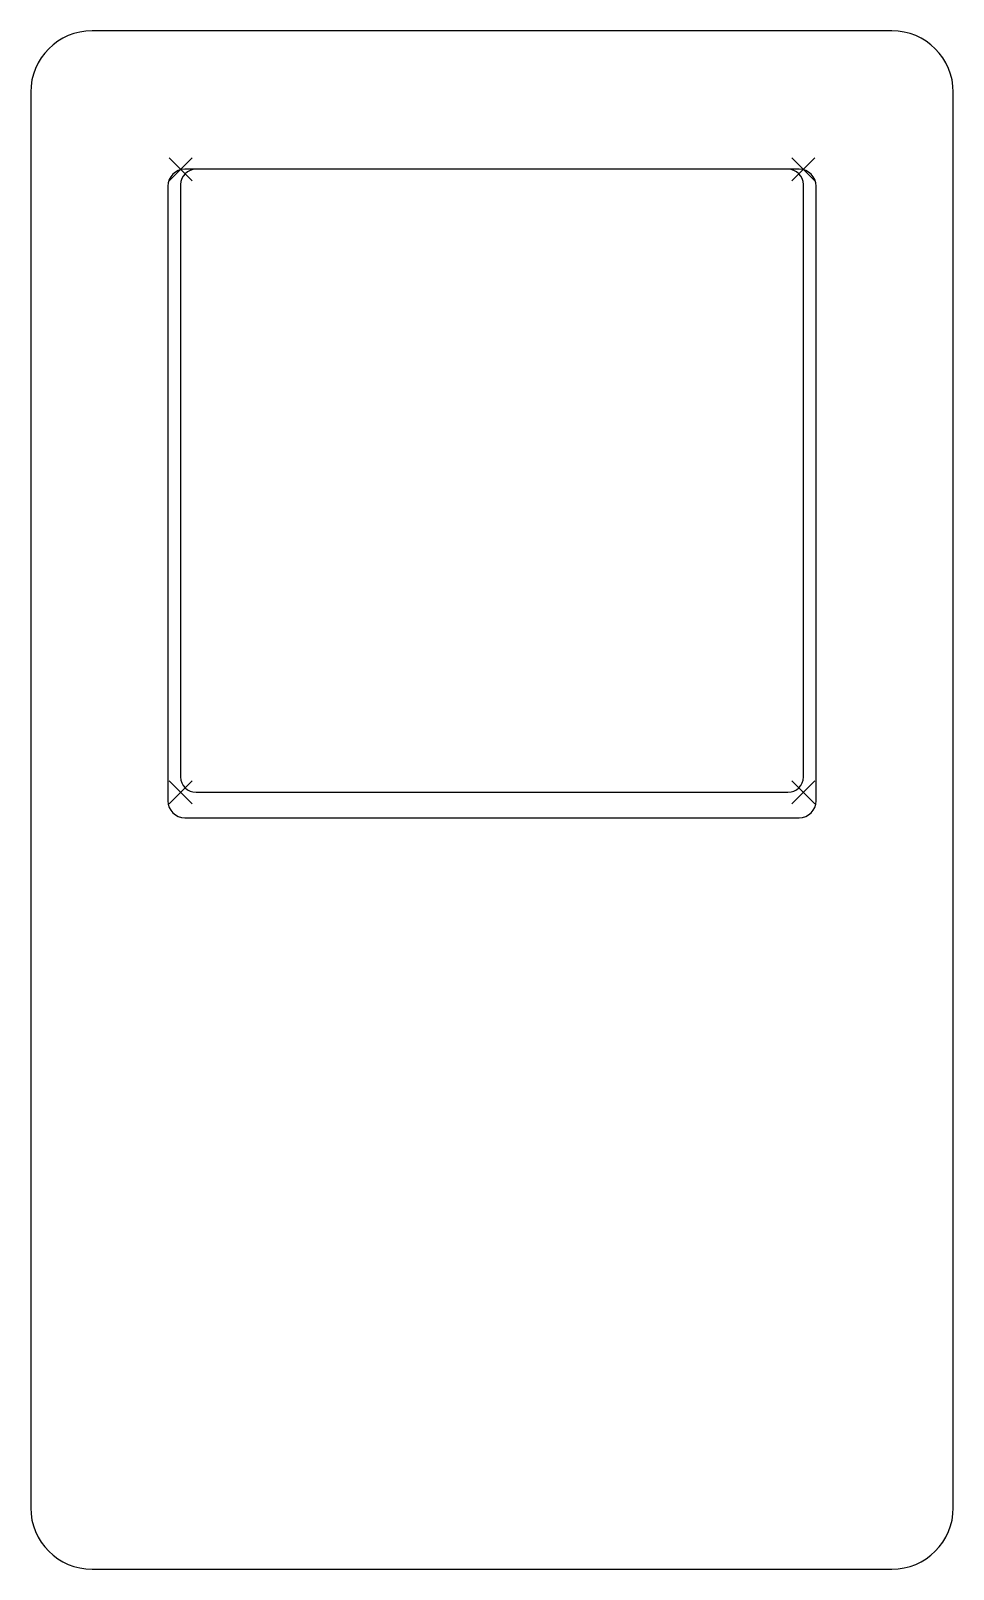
# Model space of a CAD drawing. Header units: millimetres. Extents: x 0 to 120, y 0 to 200.
import ezdxf

# ---------------------------------------------------------------- set-up
doc = ezdxf.new("R2010")
doc.units = ezdxf.units.MM
for name, color, linetype in [('GRAVIEREN', 3, 'CONTINUOUS'), ('MARKIERUNG', 8, 'CONTINUOUS'), ('SCHNITT', 1, 'CONTINUOUS')]:
    doc.layers.add(name, color=color, linetype=linetype)

msp = doc.modelspace()

# ---------------------------------------------------------------- linework, layer by layer
at = {"layer": 'GRAVIEREN'}
for p, q in [((99.95, 182), (20.05, 182)), ((98.5, 182), (21.5, 182)), ((19.5, 180), (19.5, 103)), ((100.5, 103), (100.5, 180)), ((17.85, 179.8), (17.85, 99.9)), ((102.15, 99.9), (102.15, 179.8)), ((21.5, 101), (98.5, 101)), ((20.05, 97.7), (99.95, 97.7))]:
    msp.add_line(p, q, dxfattribs=at)
for centre, radius, start, end in [((20.05, 179.8), 2.2, 90, 180), ((21.5, 180), 2, 90, 180), ((98.5, 180), 2, 0, 90), ((99.95, 179.8), 2.2, 0, 90), ((21.5, 103), 2, 180, 270), ((98.5, 103), 2, 270, 360), ((20.05, 99.9), 2.2, 180, 270), ((99.95, 99.9), 2.2, 270, 360)]:
    msp.add_arc(centre, radius, start, end, dxfattribs=at)
at = {"layer": 'MARKIERUNG'}
for p, q in [((18, 180.5), (21, 183.5)), ((18, 183.5), (21, 180.5)), ((99, 180.5), (102, 183.5)), ((99, 183.5), (102, 180.5)), ((18, 99.5), (21, 102.5)), ((18, 102.5), (21, 99.5)), ((99, 99.5), (102, 102.5)), ((99, 102.5), (102, 99.5))]:
    msp.add_line(p, q, dxfattribs=at)
at = {"layer": 'SCHNITT'}
for p, q in [((112, 200), (8, 200)), ((0, 192), (0, 8)), ((120, 8), (120, 192)), ((98.5, 182), (21.5, 182)), ((19.5, 180), (19.5, 103)), ((100.5, 103), (100.5, 180)), ((21.5, 101), (98.5, 101)), ((8, 0), (112, 0))]:
    msp.add_line(p, q, dxfattribs=at)
for centre, radius, start, end in [((8, 192), 8, 90, 180), ((112, 192), 8, 0, 90), ((21.5, 180), 2, 90, 180), ((98.5, 180), 2, 0, 90), ((21.5, 103), 2, 180, 270), ((98.5, 103), 2, 270, 360), ((8, 8), 8, 180, 270), ((112, 8), 8, 270, 360)]:
    msp.add_arc(centre, radius, start, end, dxfattribs=at)

doc.saveas('drawing.dxf')
